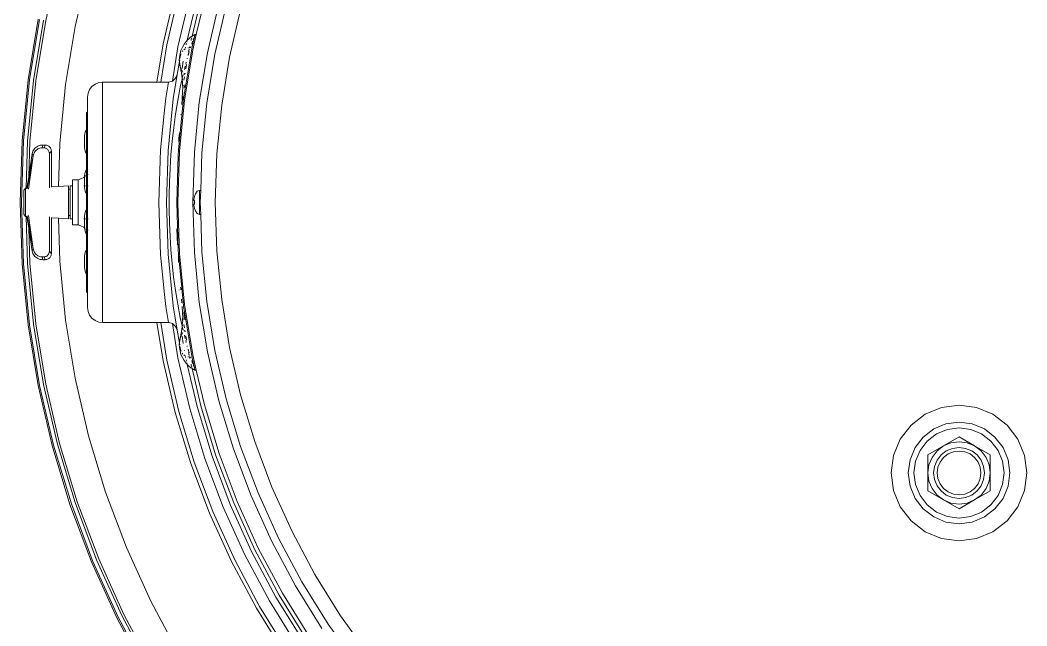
# Model space of a CAD drawing. Header units: inches. Extents: x -813 to 82, y -70 to 268.
# Drawn here: x -2.003 to 2.689, y 100.861 to 103.682 of the extents above; entities that cross this region are included whole.
import ezdxf

# ---------------------------------------------------------------- set-up
doc = ezdxf.new("R2010")
doc.units = ezdxf.units.IN
doc.header["$MEASUREMENT"] = 0
doc.layers.add('Tower Fan', color=255, linetype='Continuous', lineweight=0)

msp = doc.modelspace()

# ---------------------------------------------------------------- linework, layer by layer
at = {"layer": 'Tower Fan', "lineweight": 5}
for p, q in [((-1.04301, 103.74908), (-1.09556, 103.52372)), ((-1.20556, 103.59161), (-1.20342, 103.60081)), ((-1.20332, 103.60124), (-1.20313, 103.60205)), ((-1.23168, 103.55668), (-1.23265, 103.55253)), ((-1.22783, 103.57321), (-1.22925, 103.5671)), ((-1.22434, 103.58817), (-1.22585, 103.58168)), ((-1.22145, 103.55276), (-1.21877, 103.55344)), ((-1.21429, 103.55448), (-1.20914, 103.55448)), ((-1.20728, 103.55665), (-1.20694, 103.55769)), ((-1.20637, 103.58814), (-1.20593, 103.59003)), ((-1.20357, 103.5712), (-1.19912, 103.5841)), ((-1.20274, 103.57071), (-1.19853, 103.58377)), ((-1.24826, 103.53701), (-1.24438, 103.5403)), ((-1.23939, 103.54454), (-1.23367, 103.54938)), ((-1.22455, 103.50274), (-1.22398, 103.50468)), ((-1.21887, 103.52914), (-1.22064, 103.51839)), ((-1.21999, 103.51819), (-1.21699, 103.52835)), ((-1.21599, 103.54656), (-1.21832, 103.53245)), ((-1.21602, 103.53165), (-1.21507, 103.53485)), ((-1.09556, 103.52372), (-1.13325, 103.2954)), ((-1.25112, 103.45235), (-1.25538, 103.46146)), ((-1.24284, 103.49142), (-1.24852, 103.457)), ((-1.23762, 103.45291), (-1.23361, 103.46859)), ((-1.23142, 103.47718), (-1.22907, 103.48636)), ((-1.23104, 103.45544), (-1.2276, 103.47622)), ((-1.25283, 103.44745), (-1.25345, 103.44796)), ((-1.23974, 103.4027), (-1.23711, 103.41864)), ((-1.23963, 103.43233), (-1.23563, 103.42868)), ((-1.23517, 103.43039), (-1.23422, 103.43614)), ((-1.24288, 103.32738), (-1.24414, 103.31667)), ((-1.24248, 103.31608), (-1.24148, 103.31608)), ((-1.24008, 103.3444), (-1.23695, 103.3444)), ((-1.24978, 103.29027), (-1.24875, 103.30261)), ((-1.24824, 103.30408), (-1.24789, 103.31155)), ((-1.24569, 103.30358), (-1.24468, 103.31214)), ((-1.13325, 103.2954), (-1.15593, 103.06511)), ((-1.25387, 103.24121), (-1.25366, 103.24311)), ((-1.89778, 103.1009), (-1.8868, 103.1009)), ((-1.2642, 103.11567), (-1.26404, 103.11965)), ((-1.86695, 103.06122), (-1.86695, 102.90137)), ((-1.15593, 103.06511), (-1.16167, 102.88973)), ((-1.68879, 102.96254), (-1.6864, 102.96372)), ((-1.77778, 102.89529), (-1.77008, 102.89529)), ((-1.27396, 102.9014), (-1.27397, 102.901)), ((-1.85763, 102.7634), (-1.85763, 102.76137)), ((-1.77008, 102.77231), (-1.77778, 102.77231)), ((-1.68879, 102.75677), (-1.6864, 102.75677)), ((-1.27324, 102.74028), (-1.27322, 102.73988)), ((-1.27229, 102.70985), (-1.27002, 102.63646)), ((-1.68879, 102.70505), (-1.6864, 102.70387)), ((-1.89778, 102.5667), (-1.8868, 102.5667)), ((-1.26161, 102.42529), (-1.26165, 102.42566)), ((-1.25309, 102.42657), (-1.25381, 102.43263)), ((-1.25213, 102.42671), (-1.2528, 102.43353)), ((-1.68879, 102.41366), (-1.69037, 102.41366)), ((-1.25028, 102.38345), (-1.24875, 102.36508)), ((-1.24232, 102.35156), (-1.24148, 102.35156)), ((-1.24536, 102.28824), (-1.24582, 102.28318)), ((-1.24068, 102.32168), (-1.23831, 102.30172)), ((-1.24045, 102.32325), (-1.23695, 102.32325)), ((-1.29363, 102.26892), (-1.31215, 102.27361)), ((-1.24694, 102.26188), (-1.24708, 102.26051)), ((-1.23974, 102.26494), (-1.23711, 102.24901)), ((-1.23619, 102.23846), (-1.23563, 102.23896)), ((-1.23607, 102.23795), (-1.23551, 102.23851)), ((-1.23517, 102.23726), (-1.23422, 102.2315)), ((-1.25112, 102.21529), (-1.25538, 102.20618)), ((-1.25069, 102.2291), (-1.25168, 102.22572)), ((-1.24284, 102.17622), (-1.24852, 102.21065)), ((-1.23963, 102.23532), (-1.23893, 102.23596)), ((-1.23362, 102.19898), (-1.23763, 102.21467)), ((-1.22908, 102.1812), (-1.23145, 102.19046)), ((-1.23104, 102.21221), (-1.2276, 102.19143)), ((-1.23761, 102.14455), (-1.23767, 102.14495)), ((-1.22401, 102.16296), (-1.22465, 102.16511)), ((-1.22064, 102.14926), (-1.21887, 102.13851)), ((-1.21699, 102.13921), (-1.22002, 102.14944)), ((-1.24446, 102.12742), (-1.24826, 102.13064)), ((-1.23367, 102.11826), (-1.23939, 102.12311)), ((-1.23265, 102.11512), (-1.23168, 102.11097)), ((-1.22925, 102.10055), (-1.22783, 102.09444)), ((-1.21877, 102.11421), (-1.22145, 102.11489)), ((-1.21599, 102.12109), (-1.21832, 102.1352)), ((-1.21512, 102.13286), (-1.21604, 102.13599)), ((-1.21429, 102.11317), (-1.20914, 102.11317)), ((-1.2073, 102.11102), (-1.20695, 102.10995)), ((-1.19913, 102.08354), (-1.20358, 102.09645)), ((-1.20273, 102.09688), (-1.19854, 102.08387)), ((-1.22585, 102.08597), (-1.22434, 102.07948)), ((-1.20593, 102.07762), (-1.20637, 102.07951)), ((-1.20342, 102.06684), (-1.20556, 102.07604)), ((-1.20313, 102.0656), (-1.20332, 102.06641))]:
    msp.add_line(p, q, dxfattribs=at)
for points in [[(-1.8193, 103.95709), (-1.88379, 103.68051), (-1.93006, 103.4003), (-1.95789, 103.11767), (-1.96329, 102.95273)], [(-1.68426, 103.92091), (-1.74668, 103.65324), (-1.79145, 103.38206), (-1.81839, 103.10853), (-1.82495, 102.90811)], [(-1.27988, 103.81255), (-1.33607, 103.57156), (-1.36538, 103.39404), (-1.34763, 103.39404), (-1.31215, 103.39404), (-1.32454, 103.31898), (-1.32995, 103.26297), (-1.3482, 103.07771), (-1.35618, 102.83382), (-1.3482, 102.58994), (-1.32995, 102.40468), (-1.32454, 102.34866), (-1.31215, 102.27361), (-1.34763, 102.27361), (-1.36538, 102.27361), (-1.61876, 102.27361), (-1.63689, 102.276), (-1.65378, 102.28299), (-1.66828, 102.29412), (-1.67941, 102.30862), (-1.6864, 102.32551), (-1.68879, 102.34364), (-1.68879, 102.41366), (-1.68879, 102.48369)], [(-1.34763, 103.39404), (-1.31889, 103.56814), (-1.26296, 103.80802)], [(-1.31215, 103.39404), (-1.29363, 103.39873), (-1.26735, 103.55789), (-1.2122, 103.79442)], [(-1.17836, 103.78535), (-1.22416, 103.58894)], [(-1.14452, 103.77628), (-1.18194, 103.61581), (-1.19863, 103.54422), (-1.23745, 103.30912), (-1.2608, 103.07198), (-1.2686, 102.83382), (-1.2608, 102.59567), (-1.23745, 102.35853), (-1.19863, 102.12342), (-1.18194, 102.05184), (-1.14452, 101.89136), (-1.07535, 101.66334), (-0.99142, 101.44032), (-0.89307, 101.22328), (-0.78075, 101.01313), (-0.65492, 100.81078)], [(-1.20252, 103.60463), (-1.20175, 103.60796), (-1.16144, 103.78082)], [(-1.07685, 103.75815), (-1.12991, 103.53055), (-1.16798, 103.29998), (-1.19089, 103.0674), (-1.19854, 102.83382), (-1.19089, 102.60025), (-1.16798, 102.36767), (-1.12991, 102.13709), (-1.07685, 101.9095), (-1.00901, 101.68586), (-0.92669, 101.46714), (-0.83024, 101.25427), (-0.72007, 101.04816), (-0.59666, 100.8497)], [(-0.97533, 103.73095), (-1.02684, 103.51005), (-1.06379, 103.28626), (-1.08602, 103.06053), (-1.09344, 102.83382), (-1.08602, 102.60712), (-1.06379, 102.38139), (-1.02684, 102.1576), (-0.97533, 101.9367), (-0.90949, 101.71964), (-0.82959, 101.50736), (-0.73598, 101.30075), (-0.62905, 101.10071), (-0.50928, 100.90809), (-0.37716, 100.72372)], [(-0.65388, 99.67924), (-0.7818, 99.80716), (-0.822, 99.84737), (-0.83208, 99.85744), (-0.83413, 99.86051), (-0.91715, 99.94862), (-1.09881, 100.16997), (-1.2656, 100.40273), (-1.41681, 100.6459), (-1.5518, 100.89843), (-1.66997, 101.15926), (-1.77084, 101.42725), (-1.85396, 101.70127), (-1.91899, 101.98014), (-1.96563, 102.26266), (-1.9937, 102.54763), (-2.00307, 102.83382), (-1.9937, 103.12002), (-1.96563, 103.40499), (-1.91899, 103.68751)], [(-1.91237, 103.68619), (-1.95894, 103.40411), (-1.98696, 103.11958), (-1.99632, 102.83382), (-1.98696, 102.54807), (-1.95894, 102.26354), (-1.91237, 101.98145), (-1.84745, 101.70302), (-1.76445, 101.42942), (-1.66374, 101.16184), (-1.54575, 100.90142), (-1.41097, 100.64927)], [(-1.97551, 102.89942), (-1.96835, 103.11836), (-1.94044, 103.40167), (-1.89407, 103.68255)], [(-1.18194, 102.05184), (-1.1882, 102.05184), (-1.18857, 102.05301), (-1.18857, 102.05346), (-1.19069, 102.06254), (-1.2017, 102.10976), (-1.23695, 102.32325), (-1.24126, 102.34938), (-1.24148, 102.35156), (-1.24981, 102.43618), (-1.25019, 102.43885), (-1.25145, 102.45276), (-1.26507, 102.59108), (-1.26585, 102.61487), (-1.27302, 102.83382), (-1.26585, 103.05278), (-1.26507, 103.07656), (-1.24893, 103.24045), (-1.24148, 103.31608), (-1.24126, 103.31827), (-1.23695, 103.3444), (-1.2017, 103.55789), (-1.19069, 103.60511), (-1.18857, 103.61419), (-1.18857, 103.61464), (-1.1882, 103.61581), (-1.1947, 103.61255), (-1.20175, 103.60796), (-1.2072, 103.6044), (-1.21889, 103.59456), (-1.22416, 103.58894), (-1.22434, 103.58817), (-1.22955, 103.58318), (-1.23897, 103.57046), (-1.24697, 103.55657), (-1.25336, 103.5417), (-1.25798, 103.5261), (-1.26064, 103.50997), (-1.26118, 103.4936), (-1.26079, 103.49014), (-1.25911, 103.47788), (-1.25939, 103.47738), (-1.25893, 103.47564)], [(-1.19684, 103.59072), (-1.19612, 103.59124), (-1.19069, 103.60511)], [(-1.19393, 103.61206), (-1.1882, 103.61581), (-1.18194, 103.61581)], [(-1.21483, 103.55187), (-1.21429, 103.55448), (-1.21284, 103.5604)], [(-1.20935, 103.55423), (-1.20914, 103.55448), (-1.20898, 103.55548), (-1.20804, 103.55819)], [(-1.25297, 103.52629), (-1.25595, 103.51946), (-1.25859, 103.50347)], [(-1.25954, 103.49772), (-1.26079, 103.49014), (-1.27088, 103.42905), (-1.28955, 103.31598), (-1.31324, 103.07542), (-1.32115, 102.83382), (-1.31324, 102.59223), (-1.28955, 102.35167), (-1.27088, 102.2386), (-1.26079, 102.17751), (-1.25954, 102.16993)], [(-1.2571, 103.46748), (-1.25698, 103.46782), (-1.25725, 103.46854), (-1.25753, 103.47045), (-1.25795, 103.47142), (-1.25843, 103.47321), (-1.25893, 103.47564), (-1.25856, 103.47816)], [(-1.25659, 103.46428), (-1.25577, 103.46327), (-1.25569, 103.4627), (-1.25538, 103.46146), (-1.25598, 103.4612), (-1.2557, 103.46167), (-1.25606, 103.46196), (-1.25631, 103.46234), (-1.25628, 103.46279), (-1.25659, 103.46428), (-1.25671, 103.46514), (-1.25665, 103.46577), (-1.25696, 103.46646), (-1.25696, 103.46687), (-1.2571, 103.46748), (-1.2572, 103.46815)], [(-1.25069, 103.43855), (-1.25168, 103.44193), (-1.25173, 103.44227), (-1.25202, 103.44308), (-1.25206, 103.44346), (-1.25303, 103.44583), (-1.25318, 103.44702), (-1.25345, 103.44796), (-1.25346, 103.44851), (-1.25439, 103.45411), (-1.25451, 103.45491), (-1.25436, 103.45567), (-1.25453, 103.45659), (-1.25491, 103.45753), (-1.25503, 103.45836), (-1.25568, 103.45966), (-1.25574, 103.46039), (-1.25598, 103.4612)], [(-1.24667, 102.26064), (-1.24751, 102.25613), (-1.24789, 102.25782), (-1.24796, 102.25816), (-1.25664, 102.29725), (-1.26862, 102.35981), (-1.27889, 102.42263), (-1.28755, 102.48564), (-1.29468, 102.54879), (-1.30032, 102.61205), (-1.30451, 102.67537), (-1.30728, 102.73874), (-1.30867, 102.80214), (-1.30867, 102.86554), (-1.30727, 102.92893), (-1.30449, 102.9923), (-1.3003, 103.05562), (-1.29465, 103.11888), (-1.28751, 103.18202), (-1.27885, 103.24503), (-1.26858, 103.30784), (-1.25661, 103.3704), (-1.24795, 103.4094)], [(-1.29363, 103.39873), (-1.27852, 103.41154), (-1.27088, 103.42905)], [(-1.25183, 103.44702), (-1.25261, 103.44904), (-1.25439, 103.45411)], [(-1.25318, 103.44702), (-1.25283, 103.44745), (-1.25261, 103.44904)], [(-1.24834, 103.41594), (-1.24916, 103.42034), (-1.24952, 103.42628), (-1.24994, 103.42831), (-1.25032, 103.43222), (-1.25061, 103.43368), (-1.25115, 103.43424), (-1.2516, 103.43883), (-1.25168, 103.44193)], [(-1.25016, 103.44707), (-1.24988, 103.44961), (-1.24836, 103.44626), (-1.2445, 103.44065)], [(-1.244, 103.42723), (-1.24738, 103.41199), (-1.2482, 103.41984), (-1.2487, 103.42085), (-1.24879, 103.42271), (-1.24879, 103.42353)], [(-1.24708, 103.40713), (-1.24695, 103.40588), (-1.24703, 103.40555), (-1.24766, 103.4067), (-1.2477, 103.40723), (-1.24795, 103.4094), (-1.24788, 103.40973)], [(-1.24668, 103.40709), (-1.24719, 103.40983), (-1.24712, 103.41023)], [(-1.24025, 103.43447), (-1.23882, 103.43239), (-1.23551, 103.42914)], [(-1.61876, 103.39404), (-1.63689, 103.39165), (-1.65378, 103.38466), (-1.66828, 103.37353), (-1.67941, 103.35902), (-1.6864, 103.34214), (-1.68879, 103.32401), (-1.68879, 103.25398), (-1.68879, 103.18396)], [(-1.36538, 103.39404), (-1.61876, 103.39404), (-1.61876, 102.27361)], [(-1.24862, 103.30415), (-1.24789, 103.31155), (-1.24766, 103.31607), (-1.24742, 103.32092), (-1.24727, 103.32524), (-1.24625, 103.33893), (-1.24597, 103.35248), (-1.24558, 103.36595), (-1.24556, 103.36812), (-1.2435, 103.37991)], [(-1.24536, 103.37941), (-1.24582, 103.38446), (-1.2465, 103.39188), (-1.24669, 103.39317), (-1.24731, 103.40428), (-1.24703, 103.40555)], [(-1.24556, 103.36812), (-1.2459, 103.3797), (-1.24582, 103.38446), (-1.24565, 103.39283), (-1.24567, 103.39352), (-1.24602, 103.39542), (-1.24596, 103.39592)], [(-1.23567, 103.38154), (-1.23768, 103.37126), (-1.2382, 103.36687)], [(-1.24893, 103.31607), (-1.24766, 103.31607), (-1.24425, 103.31608)], [(-1.69317, 103.06132), (-1.69317, 103.11393), (-1.69317, 103.17204), (-1.69317, 103.18396), (-1.69317, 103.25118), (-1.69037, 103.25398), (-1.68879, 103.25398)], [(-1.69037, 103.25398), (-1.69037, 103.18396), (-1.69037, 103.11393), (-1.69037, 102.96177)], [(-1.68879, 102.91083), (-1.68879, 102.96254), (-1.68879, 103.11393), (-1.68879, 103.18396), (-1.69037, 103.18396), (-1.69317, 103.18396)], [(-1.69317, 103.17204), (-1.69843, 103.16496), (-1.70194, 103.15436), (-1.70318, 103.14185), (-1.70318, 103.09151), (-1.70194, 103.07901), (-1.69843, 103.06841), (-1.69317, 103.06132), (-1.69317, 102.9853), (-1.69317, 102.96), (-1.69317, 102.91083), (-1.69317, 102.87459), (-1.69317, 102.79856), (-1.69843, 102.79148), (-1.70194, 102.78088), (-1.70318, 102.76838), (-1.70318, 102.75687), (-1.70318, 102.71803), (-1.70285, 102.71477), (-1.70194, 102.70553), (-1.69843, 102.69493), (-1.69317, 102.68785)], [(-1.26365, 103.12906), (-1.26404, 103.11965), (-1.26272, 103.13092), (-1.26008, 103.15783)], [(-1.97192, 102.8976), (-1.9716, 102.89964), (-1.96329, 102.95273), (-1.94632, 103.06114), (-1.94234, 103.04977), (-1.94132, 103.05491), (-1.93974, 103.05988), (-1.93762, 103.06462), (-1.93498, 103.06906), (-1.93187, 103.07314), (-1.92832, 103.07679), (-1.92439, 103.07998), (-1.92014, 103.08265), (-1.91561, 103.08477), (-1.91088, 103.0863), (-1.90602, 103.08723), (-1.90108, 103.08754), (-1.89174, 103.08754)], [(-1.94632, 103.06114), (-1.94513, 103.06654), (-1.94327, 103.07178), (-1.94077, 103.07677), (-1.93767, 103.08144), (-1.934, 103.08573), (-1.92983, 103.08958), (-1.92521, 103.09294), (-1.9202, 103.09575), (-1.91488, 103.09798), (-1.90932, 103.09959), (-1.90359, 103.10057), (-1.89778, 103.1009), (-1.90108, 103.08754)], [(-1.85763, 103.07319), (-1.86695, 103.06122), (-1.86717, 103.06466), (-1.8678, 103.06803), (-1.86884, 103.07129), (-1.87027, 103.07438), (-1.87208, 103.07724), (-1.87421, 103.07983), (-1.87665, 103.0821), (-1.87935, 103.08402), (-1.88226, 103.08554), (-1.88533, 103.08664), (-1.88851, 103.08732), (-1.89174, 103.08754), (-1.8868, 103.1009), (-1.88299, 103.10066), (-1.87925, 103.09995), (-1.87564, 103.09879), (-1.87221, 103.09718), (-1.86904, 103.09517), (-1.86617, 103.09278), (-1.86366, 103.09006), (-1.86154, 103.08704), (-1.85985, 103.08379), (-1.85863, 103.08036), (-1.85788, 103.07681), (-1.85763, 103.07319), (-1.85763, 102.90622)], [(-1.69317, 103.11393), (-1.69037, 103.11393), (-1.68879, 103.11393)], [(-1.96397, 102.89536), (-1.94234, 103.04977), (-1.97029, 102.89722)], [(-1.73279, 102.93884), (-1.7587, 102.93884), (-1.7587, 102.91083), (-1.7587, 102.75677), (-1.7587, 102.72876), (-1.73279, 102.72876), (-1.73279, 102.93884), (-1.71983, 102.94304), (-1.70688, 102.94959), (-1.70318, 102.95237), (-1.70194, 102.95356)], [(-1.69317, 102.87459), (-1.69843, 102.88167), (-1.70194, 102.89227), (-1.70318, 102.90477), (-1.70318, 102.91126), (-1.70318, 102.95237), (-1.70318, 102.95511), (-1.70194, 102.96762), (-1.69843, 102.97822), (-1.69317, 102.9853)], [(-1.69037, 102.70583), (-1.69037, 102.75677), (-1.69037, 102.91083), (-1.69037, 102.96177), (-1.69317, 102.96), (-1.69392, 102.96002), (-1.69843, 102.95639)], [(-1.39481, 100.6586), (-1.52901, 100.90967), (-1.6465, 101.16898), (-1.74678, 101.43542), (-1.82942, 101.70784), (-1.89407, 101.98509), (-1.94044, 102.26598), (-1.96835, 102.54929), (-1.97551, 102.76818), (-1.97806, 102.76832), (-1.97806, 102.89927), (-1.98576, 102.88945), (-1.98576, 102.77814), (-1.97806, 102.76832)], [(-1.9716, 102.89964), (-1.97551, 102.89942), (-1.97806, 102.89927)], [(-1.86695, 102.76623), (-1.86695, 102.60637), (-1.85763, 102.5944), (-1.85763, 102.76137), (-1.82495, 102.75949), (-1.77778, 102.75677), (-1.77778, 102.77231), (-1.77778, 102.89529), (-1.77778, 102.91083), (-1.82495, 102.90811), (-1.85763, 102.90622), (-1.85763, 102.90419)], [(-1.7587, 102.75677), (-1.77008, 102.75677), (-1.77008, 102.77231), (-1.77008, 102.89529), (-1.77008, 102.91083), (-1.7587, 102.91083)], [(-1.70688, 102.91083), (-1.70318, 102.91126), (-1.70194, 102.91083)], [(-1.69843, 102.91083), (-1.69317, 102.91083), (-1.69037, 102.91083)], [(-1.69317, 102.48369), (-1.69037, 102.48369), (-1.68879, 102.48369), (-1.68879, 102.55372), (-1.68879, 102.70505), (-1.68879, 102.75677), (-1.68879, 102.91083), (-1.6864, 102.91083)], [(-1.16661, 102.77792), (-1.1773, 102.78217), (-1.18637, 102.79429), (-1.19025, 102.80589), (-1.18982, 102.80608), (-1.19195, 102.81273), (-1.19243, 102.81467), (-1.1929, 102.8209), (-1.19294, 102.82232), (-1.1929, 102.82376), (-1.19243, 102.82472), (-1.19195, 102.82509), (-1.18982, 102.82642), (-1.19025, 102.83382), (-1.18982, 102.84123), (-1.19195, 102.84256), (-1.19243, 102.84292), (-1.1929, 102.84389), (-1.19294, 102.84533), (-1.1929, 102.84675), (-1.19243, 102.85298), (-1.19195, 102.85492), (-1.18982, 102.86157), (-1.19025, 102.86176), (-1.18637, 102.87335), (-1.1773, 102.88547), (-1.16661, 102.88973)], [(-1.97192, 102.77), (-1.9716, 102.76795), (-1.97551, 102.76818)], [(-1.9716, 102.76795), (-1.96329, 102.71485), (-1.94632, 102.60646), (-1.94234, 102.61783), (-1.94132, 102.61269), (-1.93974, 102.60772), (-1.93762, 102.60298), (-1.93498, 102.59854), (-1.93187, 102.59446), (-1.92832, 102.5908), (-1.92439, 102.58761), (-1.92014, 102.58494), (-1.91561, 102.58283), (-1.91088, 102.58129), (-1.90602, 102.58036), (-1.90108, 102.58005)], [(-1.97029, 102.77037), (-1.94234, 102.61783), (-1.96397, 102.77223)], [(-1.82495, 102.75949), (-1.81839, 102.55912), (-1.79145, 102.28559), (-1.74668, 102.01441), (-1.68426, 101.74674), (-1.60448, 101.48372), (-1.50766, 101.22649), (-1.39423, 100.97614), (-1.26467, 100.73374), (-1.11952, 100.50033), (-0.95943, 100.27692), (-0.78507, 100.06446), (-0.69587, 99.96923), (-0.69455, 99.96782)], [(-1.70688, 102.75677), (-1.70318, 102.75687), (-1.70194, 102.75677)], [(-1.69317, 102.61182), (-1.69843, 102.60474), (-1.70194, 102.59414), (-1.70318, 102.58164), (-1.70318, 102.53129), (-1.70194, 102.51879), (-1.69843, 102.50819), (-1.69317, 102.50111), (-1.69317, 102.55372), (-1.69317, 102.61182), (-1.69317, 102.68785), (-1.69317, 102.70721), (-1.69317, 102.75677), (-1.69317, 102.79856)], [(-1.69843, 102.75677), (-1.69317, 102.75677), (-1.69037, 102.75677)], [(-1.16167, 102.77792), (-1.15593, 102.60254), (-1.13325, 102.37224), (-1.09556, 102.14393), (-1.04301, 101.91856), (-0.97583, 101.69712), (-0.89432, 101.48054), (-0.79882, 101.26976), (-0.68973, 101.06568), (-0.56753, 100.86916), (-0.43274, 100.68106), (-0.28594, 100.50218), (-0.16598, 100.37411), (-0.12775, 100.33329), (-0.08692, 100.29505), (-0.09041, 100.29156), (-0.16947, 100.37062), (-0.16598, 100.37411)], [(-1.96329, 102.71485), (-1.95789, 102.54998), (-1.93006, 102.26734), (-1.88379, 101.98714), (-1.8193, 101.71056), (-1.73686, 101.43879), (-1.63682, 101.17299), (-1.51961, 100.9143), (-1.38574, 100.66384), (-1.23577, 100.42266), (-1.07034, 100.19182), (-0.89018, 99.97228), (-0.81302, 99.8899)], [(-1.73279, 102.72876), (-1.71983, 102.72456), (-1.70688, 102.718), (-1.70285, 102.71477), (-1.70194, 102.71403)], [(-1.69317, 102.50111), (-1.69317, 102.48369), (-1.69317, 102.41646), (-1.69037, 102.41366), (-1.69037, 102.48369), (-1.69037, 102.55372), (-1.69037, 102.70583), (-1.69317, 102.70721), (-1.69392, 102.70758), (-1.69843, 102.7112)], [(-1.94632, 102.60646), (-1.94513, 102.60105), (-1.94327, 102.59582), (-1.94077, 102.59083), (-1.93767, 102.58615), (-1.934, 102.58186), (-1.92983, 102.57801), (-1.92521, 102.57466), (-1.9202, 102.57185), (-1.91488, 102.56962), (-1.90932, 102.568), (-1.90359, 102.56703), (-1.89778, 102.5667), (-1.90108, 102.58005), (-1.89174, 102.58005), (-1.8868, 102.5667), (-1.88299, 102.56693), (-1.87925, 102.56764), (-1.87564, 102.56881), (-1.87221, 102.57041), (-1.86904, 102.57242), (-1.86617, 102.57481), (-1.86366, 102.57754), (-1.86154, 102.58055), (-1.85985, 102.5838), (-1.85863, 102.58723), (-1.85788, 102.59079), (-1.85763, 102.5944)], [(-1.89174, 102.58005), (-1.88851, 102.58028), (-1.88533, 102.58095), (-1.88226, 102.58206), (-1.87935, 102.58358), (-1.87665, 102.58549), (-1.87421, 102.58776), (-1.87208, 102.59035), (-1.87027, 102.59321), (-1.86884, 102.5963), (-1.8678, 102.59956), (-1.86717, 102.60294), (-1.86695, 102.60637)], [(-1.26546, 102.56347), (-1.26546, 102.56297), (-1.2642, 102.55199), (-1.26461, 102.5618), (-1.26529, 102.57564), (-1.26557, 102.57809), (-1.26563, 102.58627)], [(-1.69317, 102.55372), (-1.69037, 102.55372), (-1.68879, 102.55372)], [(-1.25517, 102.43819), (-1.25441, 102.43209), (-1.25378, 102.42646)], [(-1.24762, 102.34897), (-1.24727, 102.34241), (-1.24625, 102.32872), (-1.24597, 102.31517), (-1.24558, 102.3017), (-1.24556, 102.29955), (-1.2435, 102.28774)], [(-1.24556, 102.29955), (-1.2459, 102.28795), (-1.24582, 102.28318), (-1.2459, 102.28229), (-1.24553, 102.28061), (-1.24669, 102.27448), (-1.24729, 102.26346), (-1.24694, 102.26188), (-1.24766, 102.26095), (-1.24796, 102.25816)], [(-1.23567, 102.28611), (-1.23768, 102.29639), (-1.2382, 102.30078)], [(-1.36538, 102.27361), (-1.33607, 102.09609), (-1.27988, 101.85509), (-1.20804, 101.61829), (-1.12088, 101.3867), (-1.01875, 101.1613), (-0.9021, 100.94306), (-0.77143, 100.73293), (-0.62729, 100.53178), (-0.47031, 100.3405), (-0.39984, 100.26526), (-0.39879, 100.26631)], [(-1.34763, 102.27361), (-1.31889, 102.0995), (-1.26296, 101.85963), (-1.19146, 101.62393), (-1.1047, 101.3934), (-1.00304, 101.16905), (-0.88693, 100.95182), (-0.75686, 100.74266), (-0.61339, 100.54244), (-0.45714, 100.35204), (-0.40574, 100.29717), (-0.40474, 100.2961)], [(-0.12778, 100.09345), (-0.12671, 100.09245), (-0.16386, 100.05529), (-0.16913, 100.05003), (-0.41101, 100.29191), (-0.40574, 100.29717), (-0.36859, 100.33433), (-0.41763, 100.38669), (-0.57171, 100.57443), (-0.71317, 100.77185), (-0.84142, 100.9781), (-0.95591, 101.19229), (-1.05615, 101.41351), (-1.1417, 101.64082), (-1.2122, 101.87323), (-1.26735, 102.10976), (-1.29363, 102.26892), (-1.27852, 102.2561), (-1.27088, 102.2386)], [(-1.24789, 102.25782), (-1.24834, 102.25171), (-1.24916, 102.2473), (-1.24952, 102.24137), (-1.24994, 102.23933), (-1.25032, 102.23543), (-1.25061, 102.23397), (-1.25115, 102.23341), (-1.2516, 102.22882), (-1.25168, 102.22572), (-1.25173, 102.22537), (-1.25202, 102.22457), (-1.25206, 102.22419), (-1.25303, 102.22182), (-1.25318, 102.22063), (-1.25283, 102.2202), (-1.25261, 102.2186)], [(-1.24834, 102.25171), (-1.2474, 102.25564), (-1.2482, 102.24781), (-1.2487, 102.2468), (-1.24879, 102.24494), (-1.24879, 102.24411)], [(-1.24401, 102.24035), (-1.2474, 102.25564), (-1.24751, 102.25613)], [(-1.24025, 102.23318), (-1.23882, 102.23525), (-1.23783, 102.23622)], [(-1.25893, 102.19201), (-1.25939, 102.19027), (-1.25911, 102.18977), (-1.26079, 102.17751), (-1.26118, 102.17405), (-1.26064, 102.15768), (-1.25798, 102.14155), (-1.25336, 102.12595), (-1.24697, 102.11108), (-1.23897, 102.09719), (-1.22955, 102.08446), (-1.22434, 102.07948), (-1.22416, 102.07871), (-1.21889, 102.07309), (-1.2072, 102.06325), (-1.20175, 102.05969), (-1.1947, 102.05509), (-1.1882, 102.05184), (-1.19393, 102.05559)], [(-1.2571, 102.20017), (-1.25698, 102.19982), (-1.25725, 102.19911), (-1.25753, 102.1972), (-1.25795, 102.19623), (-1.25843, 102.19444), (-1.25893, 102.19201), (-1.25856, 102.18949)], [(-1.2557, 102.20598), (-1.25606, 102.20569), (-1.25598, 102.20645), (-1.25538, 102.20618), (-1.25569, 102.20495), (-1.25577, 102.20438), (-1.25659, 102.20337), (-1.25671, 102.20251), (-1.25665, 102.20188), (-1.25696, 102.20119), (-1.25696, 102.20078), (-1.2571, 102.20017), (-1.2572, 102.1995)], [(-1.25606, 102.20569), (-1.25631, 102.20531), (-1.25628, 102.20486), (-1.25659, 102.20337)], [(-1.25183, 102.22062), (-1.25261, 102.2186), (-1.25439, 102.21354), (-1.25451, 102.21274), (-1.25436, 102.21198), (-1.25453, 102.21106), (-1.25491, 102.21011), (-1.25503, 102.20929), (-1.25568, 102.20799), (-1.25574, 102.20725), (-1.25598, 102.20645)], [(-1.25283, 102.2202), (-1.25345, 102.21968), (-1.25346, 102.21913), (-1.25439, 102.21354)], [(-1.2445, 102.227), (-1.24836, 102.22139), (-1.24988, 102.21804), (-1.25016, 102.22058)], [(-1.25859, 102.16418), (-1.25595, 102.14819), (-1.25297, 102.14136)], [(-1.21284, 102.10725), (-1.21429, 102.11317), (-1.21483, 102.11578)], [(-1.20806, 102.10944), (-1.209, 102.11216), (-1.20914, 102.11317), (-1.20938, 102.11346)], [(-1.22416, 102.07871), (-1.17836, 101.8823), (-1.10853, 101.65208), (-1.02378, 101.42692), (-0.92449, 101.20778), (-0.81109, 100.99561), (-0.68404, 100.79131), (-0.54391, 100.59576), (-0.39129, 100.40979), (-0.30998, 100.32298), (-0.30296, 100.33)], [(-0.61558, 100.72583), (-0.66948, 100.80104), (-0.79592, 101.00437), (-0.90878, 101.21553), (-1.0076, 101.43362), (-1.09194, 101.65771), (-1.16144, 101.88683), (-1.20175, 102.05969), (-1.20252, 102.06302)], [(-1.19069, 102.06254), (-1.19613, 102.07641), (-1.19685, 102.07693)]]:
    msp.add_lwpolyline(points, dxfattribs=at)
for points in [[(-1.24738, 103.41199), (-1.24788, 103.40973), (-1.24834, 103.41594)], [(-1.16167, 102.88973), (-1.1635, 102.83382), (-1.16167, 102.77792), (-1.16661, 102.77792), (-1.16661, 102.88973)], [(2.29099, 101.8786), (2.21478, 101.84703), (2.14932, 101.79681), (2.0991, 101.73136), (2.06753, 101.65514), (2.05676, 101.57334), (2.06753, 101.49155), (2.0991, 101.41533), (2.14932, 101.34988), (2.21478, 101.29966), (2.29099, 101.26808), (2.37279, 101.25732), (2.45458, 101.26808), (2.5308, 101.29966), (2.59625, 101.34988), (2.64648, 101.41533), (2.67805, 101.49155), (2.68882, 101.57334), (2.67805, 101.65514), (2.64648, 101.73136), (2.59625, 101.79681), (2.5308, 101.84703), (2.45458, 101.8786), (2.37279, 101.88937)], [(2.54007, 101.40606), (2.57766, 101.45506), (2.60129, 101.51211), (2.60936, 101.57334), (2.60129, 101.63457), (2.57766, 101.69163), (2.54007, 101.74062), (2.49107, 101.77822), (2.43402, 101.80185), (2.37279, 101.80991), (2.31156, 101.80185), (2.25451, 101.77822), (2.20551, 101.74062), (2.16792, 101.69163), (2.14428, 101.63457), (2.13622, 101.57334), (2.14428, 101.51211), (2.16792, 101.45506), (2.20551, 101.40606), (2.25451, 101.36847), (2.31156, 101.34484), (2.37279, 101.33678), (2.43402, 101.34484), (2.49107, 101.36847)], [(2.31842, 101.37042), (2.26775, 101.39141), (2.22424, 101.42479), (2.19085, 101.4683), (2.16987, 101.51897), (2.16271, 101.57334), (2.16987, 101.62772), (2.19085, 101.67838), (2.22424, 101.72189), (2.26775, 101.75528), (2.31842, 101.77626), (2.37279, 101.78342), (2.42716, 101.77626), (2.47783, 101.75528), (2.52134, 101.72189), (2.55472, 101.67838), (2.57571, 101.62772), (2.58287, 101.57334), (2.57571, 101.51897), (2.55472, 101.4683), (2.52134, 101.42479), (2.47783, 101.39141), (2.42716, 101.37042), (2.37279, 101.36326)], [(2.2701, 101.47065), (2.30017, 101.44757), (2.3352, 101.43306), (2.37279, 101.42811), (2.41038, 101.43306), (2.4454, 101.44757), (2.47548, 101.47065), (2.49856, 101.50073), (2.51307, 101.53575), (2.51802, 101.57334), (2.51307, 101.61093), (2.49856, 101.64596), (2.47548, 101.67603), (2.4454, 101.69911), (2.37279, 101.74104), (2.30017, 101.69911), (2.2701, 101.67603), (2.24702, 101.64596), (2.23251, 101.61093), (2.22756, 101.57334), (2.23251, 101.53575), (2.24702, 101.50073)], [(2.30017, 101.69911), (2.3352, 101.71362), (2.37279, 101.71857), (2.41038, 101.71362), (2.4454, 101.69911), (2.51802, 101.65719), (2.51802, 101.57334), (2.51802, 101.4895), (2.4454, 101.44757), (2.37279, 101.40565), (2.30017, 101.44757), (2.22756, 101.4895), (2.22756, 101.57334), (2.22756, 101.65719)], [(2.2889, 101.65723), (2.27004, 101.63266), (2.25819, 101.60405), (2.25415, 101.57334), (2.25819, 101.54264), (2.27004, 101.51402), (2.2889, 101.48945), (2.31347, 101.4706), (2.34208, 101.45874), (2.37279, 101.4547), (2.4035, 101.45874), (2.43211, 101.4706), (2.45668, 101.48945), (2.47553, 101.51402), (2.48739, 101.54264), (2.49143, 101.57334), (2.48739, 101.60405), (2.47553, 101.63266), (2.45668, 101.65723), (2.43211, 101.67609), (2.4035, 101.68794), (2.37279, 101.69198), (2.34208, 101.68794), (2.31347, 101.67609)], [(2.44507, 101.64562), (2.4239, 101.66187), (2.39924, 101.67208), (2.37279, 101.67556), (2.34633, 101.67208), (2.32168, 101.66187), (2.30051, 101.64562), (2.28426, 101.62445), (2.27405, 101.5998), (2.27057, 101.57334), (2.27405, 101.54689), (2.28426, 101.52223), (2.30051, 101.50106), (2.32168, 101.48482), (2.34633, 101.47461), (2.37279, 101.47112), (2.39924, 101.47461), (2.4239, 101.48482), (2.44507, 101.50106), (2.46131, 101.52223), (2.47152, 101.54689), (2.47501, 101.57334), (2.47152, 101.5998), (2.46131, 101.62445)]]:
    msp.add_lwpolyline(points, close=True, dxfattribs=at)

doc.saveas('drawing.dxf')
